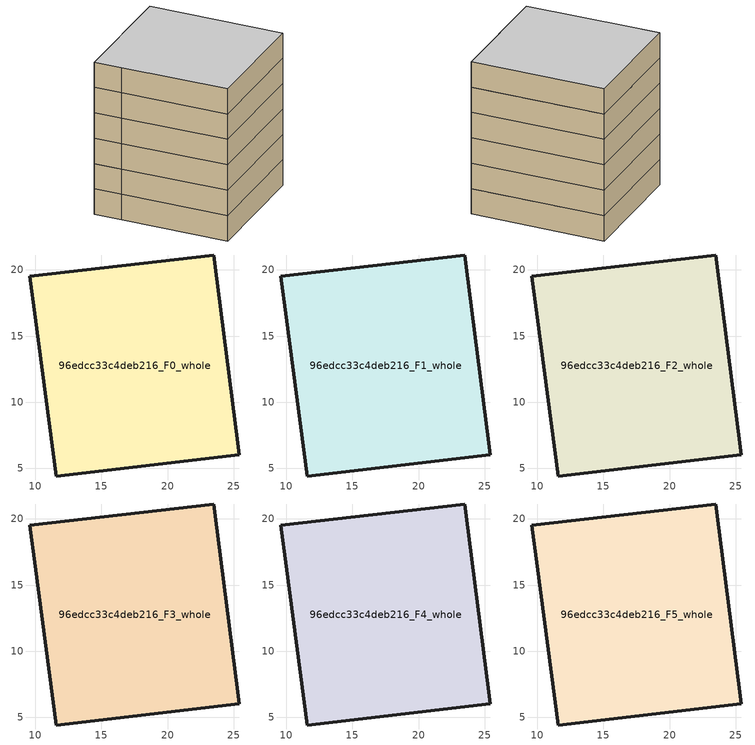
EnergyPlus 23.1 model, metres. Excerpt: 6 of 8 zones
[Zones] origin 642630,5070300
96edcc33c4deb216_F0_whole
 floor ground (EU_floor_Construction): 23.51,21.13 25.4,6.02 11.59,4.42 10,16.43 9.6,19.53 z0
 wall outside (EU_wall_Construction): 9.6,19.53 10,16.43 11.59,4.42 25.4,6.02 23.51,21.13 9.6,19.53 z0:3
96edcc33c4deb216_F1_whole
 floor to 96edcc33c4deb216_F0_whole (EU_floor_Construction): 23.51,21.13 25.4,6.02 11.59,4.42 10,16.43 9.6,19.53 z3
 wall outside (EU_wall_Construction): 9.6,19.53 10,16.43 11.59,4.42 25.4,6.02 23.51,21.13 9.6,19.53 z3:6
96edcc33c4deb216_F2_whole
 floor to 96edcc33c4deb216_F1_whole (EU_floor_Construction): 23.51,21.13 25.4,6.02 11.59,4.42 10,16.43 9.6,19.53 z6
 wall outside (EU_wall_Construction): 9.6,19.53 10,16.43 11.59,4.42 25.4,6.02 23.51,21.13 9.6,19.53 z6:9
96edcc33c4deb216_F3_whole
 floor to 96edcc33c4deb216_F2_whole (EU_floor_Construction): 23.51,21.13 25.4,6.02 11.59,4.42 10,16.43 9.6,19.53 z9
 wall outside (EU_wall_Construction): 9.6,19.53 10,16.43 11.59,4.42 25.4,6.02 23.51,21.13 9.6,19.53 z9:12
96edcc33c4deb216_F4_whole
 floor to 96edcc33c4deb216_F3_whole (EU_floor_Construction): 23.51,21.13 25.4,6.02 11.59,4.42 10,16.43 9.6,19.53 z12
 wall outside (EU_wall_Construction): 9.6,19.53 10,16.43 11.59,4.42 25.4,6.02 23.51,21.13 9.6,19.53 z12:15
96edcc33c4deb216_F5_whole
 floor to 96edcc33c4deb216_F4_whole (EU_floor_Construction): 23.51,21.13 25.4,6.02 11.59,4.42 10,16.43 9.6,19.53 z15
 wall outside (EU_wall_Construction): 9.6,19.53 10,16.43 11.59,4.42 25.4,6.02 23.51,21.13 9.6,19.53 z15:18
 ceiling to 96edcc33c4deb216_F6_whole (EU_floor_Construction): 25.4,6.02 23.51,21.13 9.6,19.53 10,16.43 11.59,4.42 z18
[Building]
EU S2 Campaign: North Axis=0; Terrain=City; Solar Distribution=FullExterior
[Site:Location]
Lyon-Bron: Latitude=45.75; Longitude=5; Time Zone=1; Elevation=198
[SizingPeriod:WeatherFileDays]
AnnualSizingPeriod: Begin Month=1; Begin Day of Month=1; End Month=12; End Day of Month=31; Day of Week for Start Day=Monday; Use Weather File Daylight Saving Period=No; Use Weather File Rain and Snow Indicators=No
[MATERIAL]
EU_InternalMass_Material: Roughness=MediumRough; Thickness=0.1; Conductivity=1; Density=1800; Specific Heat=900; Thermal Absorptance=0.9; Solar Absorptance=0.7; Visible Absorptance=0.7
[MATERIAL:NOMASS] Roughness=MediumRough; Thermal Absorptance=0.9; Solar Absorptance=0.7; Visible Absorptance=0.7
Name | Thermal Resistance
EU_wall_NoMass | 0.776494
EU_floor_NoMass | 0.421597
[CONSTRUCTION]
EU_wall_Construction: EU_wall_NoMass
EU_floor_Construction: EU_floor_NoMass
EU_InternalMass_Construction: EU_InternalMass_Material
[ZONE] Type=1; Multiplier=1; Ceiling Height=autocalculate; Floor Area=autocalculate; Part of Total Floor Area=Yes
Name | Volume
96edcc33c4deb216_F0_whole | 637.909
96edcc33c4deb216_F1_whole; 96edcc33c4deb216_F2_whole; 96edcc33c4deb216_F3_whole; 96edcc33c4deb216_F4_whole; 96edcc33c4deb216_F5_whole | 637.91
[INTERNALMASS] Construction=EU_InternalMass_Construction; Surface Area=212.637
Name | Zone or ZoneList
96edcc33c4deb216_F0_whole_EU_InternalMass | 96edcc33c4deb216_F0_whole
96edcc33c4deb216_F1_whole_EU_InternalMass | 96edcc33c4deb216_F1_whole
96edcc33c4deb216_F2_whole_EU_InternalMass | 96edcc33c4deb216_F2_whole
96edcc33c4deb216_F3_whole_EU_InternalMass | 96edcc33c4deb216_F3_whole
96edcc33c4deb216_F4_whole_EU_InternalMass | 96edcc33c4deb216_F4_whole
96edcc33c4deb216_F5_whole_EU_InternalMass | 96edcc33c4deb216_F5_whole
[OTHEREQUIPMENT] Fuel Type=Electricity; Design Level Calculation Method=Watts/Area; Power per Zone Floor Area=1; Fraction Latent=0; Fraction Radiant=0; Fraction Lost=0; Carbon Dioxide Generation Rate=0; EndUse Subcategory=EU_Step8_InternalGains
Name | Zone or ZoneList or Space or SpaceList | Schedule
EU_Step8_InternalGain_96edcc33c4deb216_F0_whole_f000 | 96edcc33c4deb216_F0_whole | EU_Step8_GainSchedule_96edcc33c4deb216_F0_whole_f000
EU_Step8_InternalGain_96edcc33c4deb216_F1_whole_f000 | 96edcc33c4deb216_F1_whole | EU_Step8_GainSchedule_96edcc33c4deb216_F1_whole_f000
EU_Step8_InternalGain_96edcc33c4deb216_F2_whole_f000 | 96edcc33c4deb216_F2_whole | EU_Step8_GainSchedule_96edcc33c4deb216_F2_whole_f000
EU_Step8_InternalGain_96edcc33c4deb216_F3_whole_f000 | 96edcc33c4deb216_F3_whole | EU_Step8_GainSchedule_96edcc33c4deb216_F3_whole_f000
EU_Step8_InternalGain_96edcc33c4deb216_F4_whole_f000 | 96edcc33c4deb216_F4_whole | EU_Step8_GainSchedule_96edcc33c4deb216_F4_whole_f000
EU_Step8_InternalGain_96edcc33c4deb216_F5_whole_f000 | 96edcc33c4deb216_F5_whole | EU_Step8_GainSchedule_96edcc33c4deb216_F5_whole_f000
[ZONEVENTILATION:DESIGNFLOWRATE] Schedule=EU_AlwaysOn; Design Flow Rate Calculation Method=AirChanges/Hour; Air Changes per Hour=0.693814; Ventilation Type=Natural; Fan Pressure Rise=0; Fan Total Efficiency=1; Constant Term Coefficient=1; Temperature Term Coefficient=0; Velocity Term Coefficient=0; Velocity Squared Term Coefficient=0; Minimum Indoor Temperature=-100; Maximum Indoor Temperature=100; Delta Temperature=-100; Minimum Outdoor Temperature=-100; Maximum Outdoor Temperature=100; Maximum Wind Speed=40
Name | Zone or ZoneList or Space or SpaceList
EU_ConstantAir_96edcc33c4deb216_F0_whole | 96edcc33c4deb216_F0_whole
EU_ConstantAir_96edcc33c4deb216_F1_whole | 96edcc33c4deb216_F1_whole
EU_ConstantAir_96edcc33c4deb216_F2_whole | 96edcc33c4deb216_F2_whole
EU_ConstantAir_96edcc33c4deb216_F3_whole | 96edcc33c4deb216_F3_whole
EU_ConstantAir_96edcc33c4deb216_F4_whole | 96edcc33c4deb216_F4_whole
EU_ConstantAir_96edcc33c4deb216_F5_whole | 96edcc33c4deb216_F5_whole
[HVACTEMPLATE:THERMOSTAT] Constant Heating Setpoint=20; Constant Cooling Setpoint=50
EU_HeatOnly_96edcc33c4deb216_F0_whole; EU_HeatOnly_96edcc33c4deb216_F1_whole; EU_HeatOnly_96edcc33c4deb216_F2_whole; EU_HeatOnly_96edcc33c4deb216_F3_whole; EU_HeatOnly_96edcc33c4deb216_F4_whole; EU_HeatOnly_96edcc33c4deb216_F5_whole; EU_HeatOnly_96edcc33c4deb216_F6_whole; EU_HeatOnly_96edcc33c4deb216_F7_whole
[HVACTEMPLATE:ZONE:IDEALLOADSAIRSYSTEM] System Availability Schedule=EU_AlwaysOn; Maximum Heating Supply Air Temperature=50; Minimum Cooling Supply Air Temperature=13; Maximum Heating Supply Air Humidity Ratio=0.0156; Minimum Cooling Supply Air Humidity Ratio=0.0077; Heating Limit=NoLimit; Cooling Limit=NoLimit; Heating Availability Schedule=EU_AlwaysOn; Cooling Availability Schedule=EU_CoolingOff; Dehumidification Control Type=ConstantSensibleHeatRatio; Cooling Sensible Heat Ratio=0.7; Dehumidification Setpoint=60; Humidification Control Type=None; Humidification Setpoint=30; Outdoor Air Method=None; Outdoor Air Flow Rate per Person=0.00944; Outdoor Air Flow Rate per Zone Floor Area=0; Outdoor Air Flow Rate per Zone=0; Demand Controlled Ventilation Type=None; Outdoor Air Economizer Type=NoEconomizer; Heat Recovery Type=None; Sensible Heat Recovery Effectiveness=0.7; Latent Heat Recovery Effectiveness=0.65
Name | Template Thermostat
96edcc33c4deb216_F0_whole | EU_HeatOnly_96edcc33c4deb216_F0_whole
96edcc33c4deb216_F1_whole | EU_HeatOnly_96edcc33c4deb216_F1_whole
96edcc33c4deb216_F2_whole | EU_HeatOnly_96edcc33c4deb216_F2_whole
96edcc33c4deb216_F3_whole | EU_HeatOnly_96edcc33c4deb216_F3_whole
96edcc33c4deb216_F4_whole | EU_HeatOnly_96edcc33c4deb216_F4_whole
96edcc33c4deb216_F5_whole | EU_HeatOnly_96edcc33c4deb216_F5_whole
[SIZING:ZONE] Zone Cooling Design Supply Air Temperature Input Method=SupplyAirTemperature; Zone Cooling Design Supply Air Temperature=13; Zone Heating Design Supply Air Temperature Input Method=SupplyAirTemperature; Zone Heating Design Supply Air Temperature=50; Zone Cooling Design Supply Air Humidity Ratio=0.008; Zone Heating Design Supply Air Humidity Ratio=0.008; Cooling Design Air Flow Method=DesignDay; Cooling Design Air Flow Rate=0; Cooling Minimum Air Flow per Zone Floor Area=0.000762; Cooling Minimum Air Flow=0; Cooling Minimum Air Flow Fraction=0.2; Heating Design Air Flow Method=DesignDay; Heating Design Air Flow Rate=0; Heating Maximum Air Flow per Zone Floor Area=0.002032; Heating Maximum Air Flow=0.141576; Heating Maximum Air Flow Fraction=0.3; Account for Dedicated Outdoor Air System=No; Dedicated Outdoor Air System Control Strategy=NeutralSupplyAir; Dedicated Outdoor Air Low Setpoint Temperature for Design=autosize; Dedicated Outdoor Air High Setpoint Temperature for Design=autosize; Zone Load Sizing Method=Sensible Load Only No Latent Load; Zone Latent Cooling Design Supply Air Humidity Ratio Input Method=HumidityRatioDifference; Zone Cooling Design Supply Air Humidity Ratio Difference=0.005; Zone Latent Heating Design Supply Air Humidity Ratio Input Method=HumidityRatioDifference; Zone Humidification Design Supply Air Humidity Ratio Difference=0.005
96edcc33c4deb216_F0_whole; 96edcc33c4deb216_F1_whole; 96edcc33c4deb216_F2_whole; 96edcc33c4deb216_F3_whole; 96edcc33c4deb216_F4_whole; 96edcc33c4deb216_F5_whole
[SCHEDULE:CONSTANT]
Name | Hourly Value
EU_AlwaysOn | 1
EU_CoolingOff | 0
[SCHEDULE:FILE] Column Number=1; Rows to Skip at Top=0; Number of Hours of Data=8760; Column Separator=Comma; Interpolate to Timestep=No; Minutes per Item=60; Adjust Schedule for Daylight Savings=Yes
Name | File
EU_Step8_GainSchedule_96edcc33c4deb216_F0_whole_f000 | C:\Users\o_iseri\Desktop\OpenUBEM\openubem\outputs\eu_evidence\EU-11\FR-LYO-HAUTCOEURPENTES\idfs\96edcc33c4deb216\96edcc33c4deb216_F0_whole_f000_gain.csv
EU_Step8_GainSchedule_96edcc33c4deb216_F1_whole_f000 | C:\Users\o_iseri\Desktop\OpenUBEM\openubem\outputs\eu_evidence\EU-11\FR-LYO-HAUTCOEURPENTES\idfs\96edcc33c4deb216\96edcc33c4deb216_F1_whole_f000_gain.csv
EU_Step8_GainSchedule_96edcc33c4deb216_F2_whole_f000 | C:\Users\o_iseri\Desktop\OpenUBEM\openubem\outputs\eu_evidence\EU-11\FR-LYO-HAUTCOEURPENTES\idfs\96edcc33c4deb216\96edcc33c4deb216_F2_whole_f000_gain.csv
EU_Step8_GainSchedule_96edcc33c4deb216_F3_whole_f000 | C:\Users\o_iseri\Desktop\OpenUBEM\openubem\outputs\eu_evidence\EU-11\FR-LYO-HAUTCOEURPENTES\idfs\96edcc33c4deb216\96edcc33c4deb216_F3_whole_f000_gain.csv
EU_Step8_GainSchedule_96edcc33c4deb216_F4_whole_f000 | C:\Users\o_iseri\Desktop\OpenUBEM\openubem\outputs\eu_evidence\EU-11\FR-LYO-HAUTCOEURPENTES\idfs\96edcc33c4deb216\96edcc33c4deb216_F4_whole_f000_gain.csv
EU_Step8_GainSchedule_96edcc33c4deb216_F5_whole_f000 | C:\Users\o_iseri\Desktop\OpenUBEM\openubem\outputs\eu_evidence\EU-11\FR-LYO-HAUTCOEURPENTES\idfs\96edcc33c4deb216\96edcc33c4deb216_F5_whole_f000_gain.csv
